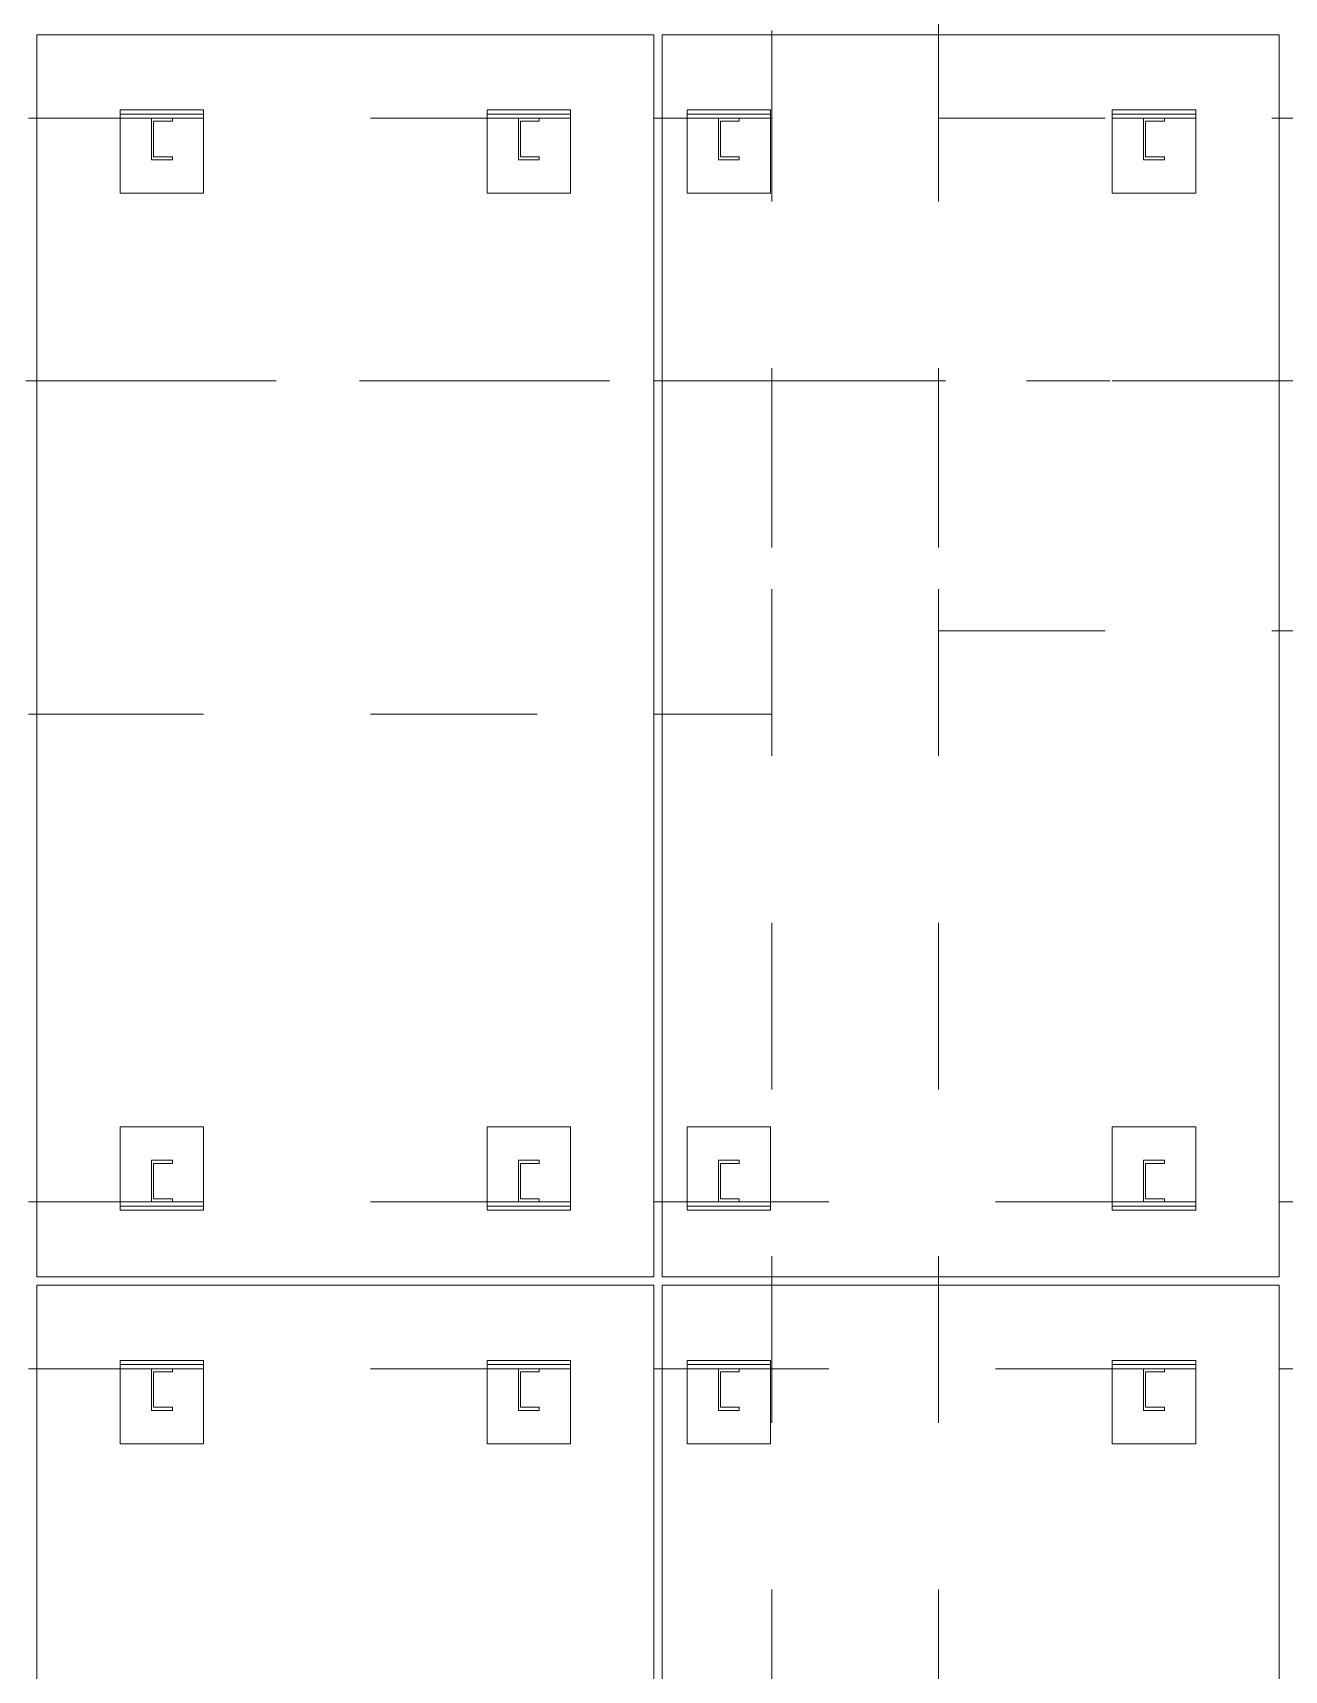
# Model space of a CAD drawing. Header units: millimetres. Extents: x 652937 to 1670132, y 1473552 to 2851037.
# Drawn here: x 663432.126 to 663435.128, y 1524530.427 to 1524534.355 of the extents above; entities that cross this region are included whole.
import ezdxf

# ---------------------------------------------------------------- set-up
doc = ezdxf.new("R2010")
doc.units = ezdxf.units.MM
for name, pattern in [('XKITLINE00', [0]), ('XKITLINE01', [4, 1, -1, 1, -1]), ('XKITLINE02', [4, 2, -2])]:
    doc.linetypes.add(name, pattern=pattern)
doc.layers.add('Part', color=7, linetype='Continuous', lineweight=0)
doc.layers.add('S-GRID', color=7, linetype='Continuous', lineweight=9)

# ---------------------------------------------------------------- blocks, each defined once
blk = doc.blocks.new('*A33872393')
at = {"layer": 'S-GRID', "color": 7, "linetype": 'XKITLINE01', "lineweight": 0}
blk.add_line((346.109039, 49.077691), (455.260679, 49.077691), dxfattribs=at)
blk = doc.blocks.new('*A34002406')
at = {"layer": 'Part', "color": 7, "linetype": 'XKITLINE02', "lineweight": 0}
for p, q in [((421.055076, 54.227691), (421.055076, 53.277691)), ((421.055076, 54.227691), (425.140108, 54.227691)), ((421.055076, 53.227691), (421.055076, 52.227691)), ((421.055076, 52.227691), (425.140108, 52.227691))]:
    blk.add_line(p, q, dxfattribs=at)
at = {"layer": 'Part', "color": 7, "linetype": 'XKITLINE00', "lineweight": 0}
for p, q in [((425.140108, 54.227691), (439.385464, 54.227691)), ((439.385464, 54.227691), (439.385464, 52.227691)), ((421.055076, 53.277691), (421.055076, 53.227691)), ((425.140108, 52.227691), (439.385464, 52.227691))]:
    blk.add_line(p, q, dxfattribs=at)
blk = doc.blocks.new('*A34452451')
at = {"layer": 'Part', "color": 7, "linetype": 'XKITLINE02', "lineweight": 0}
for p, q in [((419.055088, 32.577691), (419.055088, 49.077691)), ((419.055088, 49.077691), (421.055088, 49.077691)), ((421.055088, 32.577691), (421.055088, 49.077691)), ((419.055088, 32.577691), (421.055088, 32.577691))]:
    blk.add_line(p, q, dxfattribs=at)
blk = doc.blocks.new('*A34542460')
at = {"layer": 'Part', "color": 7, "linetype": 'XKITLINE00', "lineweight": 0}
for p, q in [((410.240108, 53.227691), (417.640108, 53.227691)), ((410.240108, 53.227691), (410.240108, 38.327691)), ((417.640108, 53.227691), (417.640108, 38.327691)), ((417.640108, 38.327691), (410.240108, 38.327691)), ((410.240108, 38.227691), (417.640108, 38.227691)), ((410.240108, 38.227691), (410.240108, 23.327691)), ((417.640108, 38.227691), (417.640108, 23.327691))]:
    blk.add_line(p, q, dxfattribs=at)
blk = doc.blocks.new('*A34552461')
at = {"layer": 'Part', "color": 7, "linetype": 'XKITLINE00', "lineweight": 0}
for p, q in [((417.740108, 53.227691), (425.140108, 53.227691)), ((417.740108, 53.227691), (417.740108, 38.327691)), ((425.140108, 53.227691), (425.140108, 38.327691)), ((425.140108, 38.327691), (417.740108, 38.327691)), ((417.740108, 38.227691), (425.140108, 38.227691)), ((417.740108, 38.227691), (417.740108, 23.327691)), ((425.140108, 38.227691), (425.140108, 23.327691))]:
    blk.add_line(p, q, dxfattribs=at)
blk = doc.blocks.new('*A34992505')
at = {"layer": 'Part', "color": 7, "linetype": 'XKITLINE02', "lineweight": 0}
for p, q in [((419.055088, 67.677691), (419.055088, 53.277691)), ((419.055088, 67.677691), (421.055088, 67.677691)), ((421.055088, 67.677691), (421.055088, 53.277691)), ((419.055088, 53.227691), (419.055088, 49.077691)), ((421.055088, 53.227691), (421.055088, 49.077691)), ((419.055088, 49.077691), (421.055088, 49.077691))]:
    blk.add_line(p, q, dxfattribs=at)
at = {"layer": 'Part', "color": 7, "linetype": 'XKITLINE00', "lineweight": 0}
for p, q in [((419.055088, 53.277691), (419.055088, 53.227691)), ((421.055088, 53.277691), (421.055088, 53.227691))]:
    blk.add_line(p, q, dxfattribs=at)
blk = doc.blocks.new('*A37202726')
at = {"layer": 'Part', "color": 7, "linetype": 'XKITLINE00', "lineweight": 0}
for p, q in [((410.140108, 39.227691), (410.240108, 39.227691)), ((417.640108, 39.227691), (417.740108, 39.227691)), ((425.140108, 39.227691), (439.385097, 39.227691)), ((410.140108, 37.227691), (410.240108, 37.227691)), ((417.640108, 37.227691), (417.740108, 37.227691)), ((425.140108, 37.227691), (439.385097, 37.227691))]:
    blk.add_line(p, q, dxfattribs=at)
at = {"layer": 'Part', "color": 7, "linetype": 'XKITLINE02', "lineweight": 0}
for p, q in [((410.240108, 39.227691), (417.640108, 39.227691)), ((417.740108, 39.227691), (425.140108, 39.227691)), ((410.240108, 37.227691), (417.640108, 37.227691)), ((417.740108, 37.227691), (425.140108, 37.227691))]:
    blk.add_line(p, q, dxfattribs=at)
blk = doc.blocks.new('*A37212727')
at = {"layer": 'Part', "color": 7, "linetype": 'XKITLINE02', "lineweight": 0}
for p, q in [((402.640108, 49.077691), (398.655088, 49.077691)), ((398.655088, 49.077691), (398.655088, 45.077691)), ((402.740108, 49.077691), (410.140108, 49.077691)), ((410.240108, 49.077691), (417.640108, 49.077691)), ((417.740108, 49.077691), (419.055076, 49.077691)), ((419.055076, 49.077691), (419.055076, 45.077691)), ((398.655088, 45.077691), (402.640108, 45.077691)), ((402.740108, 45.077691), (410.140108, 45.077691)), ((410.240108, 45.077691), (417.640108, 45.077691)), ((417.740108, 45.077691), (419.055076, 45.077691))]:
    blk.add_line(p, q, dxfattribs=at)
at = {"layer": 'Part', "color": 7, "linetype": 'XKITLINE00', "lineweight": 0}
for p, q in [((402.640108, 49.077691), (402.740108, 49.077691)), ((410.140108, 49.077691), (410.240108, 49.077691)), ((417.640108, 49.077691), (417.740108, 49.077691)), ((402.640108, 45.077691), (402.740108, 45.077691)), ((410.140108, 45.077691), (410.240108, 45.077691)), ((417.640108, 45.077691), (417.740108, 45.077691))]:
    blk.add_line(p, q, dxfattribs=at)
blk = doc.blocks.new('*A37562762')
at = {"layer": 'Part', "color": 7, "linetype": 'XKITLINE00', "lineweight": 0}
for p, q in [((419.055076, 53.277691), (419.055076, 53.227691)), ((410.140108, 52.227691), (410.240108, 52.227691)), ((417.640108, 52.227691), (417.740108, 52.227691))]:
    blk.add_line(p, q, dxfattribs=at)
at = {"layer": 'Part', "color": 7, "linetype": 'XKITLINE02', "lineweight": 0}
for p, q in [((419.055076, 53.227691), (419.055076, 52.227691)), ((410.240108, 52.227691), (417.640108, 52.227691)), ((417.740108, 52.227691), (419.055076, 52.227691))]:
    blk.add_line(p, q, dxfattribs=at)
blk = doc.blocks.new('*A38662872')
at = {"layer": 'Part', "color": 7, "linetype": 'XKITLINE02', "lineweight": 0}
for p, q in [((416.64014, 37.327691), (415.640139, 37.327691)), ((415.640139, 37.327691), (415.640139, 36.327691)), ((415.64014, 36.327691), (415.64014, 37.327691)), ((416.640139, 36.327691), (416.640139, 37.327691)), ((416.64014, 36.327691), (416.64014, 37.327691)), ((415.640139, 36.327691), (416.64014, 36.327691))]:
    blk.add_line(p, q, dxfattribs=at)
blk = doc.blocks.new('*A38672873')
at = {"layer": 'Part', "color": 7, "linetype": 'XKITLINE02', "lineweight": 0}
for p, q in [((412.24014, 37.327691), (411.240139, 37.327691)), ((411.240139, 37.327691), (411.240139, 36.327691)), ((411.24014, 36.327691), (411.24014, 37.327691)), ((412.240139, 36.327691), (412.240139, 37.327691)), ((412.24014, 36.327691), (412.24014, 37.327691)), ((411.240139, 36.327691), (412.24014, 36.327691))]:
    blk.add_line(p, q, dxfattribs=at)
blk = doc.blocks.new('*A38682874')
at = {"layer": 'Part', "color": 7, "linetype": 'XKITLINE02', "lineweight": 0}
for p, q in [((416.015156, 39.727691), (416.265156, 39.727691)), ((416.015156, 39.227691), (416.015156, 39.727691)), ((416.265156, 39.690191), (416.040156, 39.690191)), ((416.040156, 39.690191), (416.040156, 39.265191)), ((416.265156, 39.727691), (416.265156, 39.690191)), ((416.265156, 39.227691), (416.015156, 39.227691)), ((416.040156, 39.265191), (416.265156, 39.265191)), ((416.265156, 39.265191), (416.265156, 39.227691))]:
    blk.add_line(p, q, dxfattribs=at)
blk = doc.blocks.new('*A38692875')
at = {"layer": 'Part', "color": 7, "linetype": 'XKITLINE02', "lineweight": 0}
for p, q in [((411.615156, 39.727691), (411.865156, 39.727691)), ((411.615156, 39.227691), (411.615156, 39.727691)), ((411.865156, 39.690191), (411.640156, 39.690191)), ((411.640156, 39.690191), (411.640156, 39.265191)), ((411.865156, 39.727691), (411.865156, 39.690191)), ((411.865156, 39.227691), (411.615156, 39.227691)), ((411.640156, 39.265191), (411.865156, 39.265191)), ((411.865156, 39.265191), (411.865156, 39.227691))]:
    blk.add_line(p, q, dxfattribs=at)
blk = doc.blocks.new('*A38702876')
at = {"layer": 'Part', "color": 7, "linetype": 'XKITLINE02', "lineweight": 0}
for p, q in [((416.64014, 40.127691), (415.640139, 40.127691)), ((415.640139, 40.127691), (415.640139, 39.127691)), ((415.64014, 39.127691), (415.64014, 40.127691)), ((416.640139, 39.127691), (416.640139, 40.127691)), ((416.64014, 39.127691), (416.64014, 40.127691)), ((415.640139, 39.127691), (416.64014, 39.127691))]:
    blk.add_line(p, q, dxfattribs=at)
blk = doc.blocks.new('*A38712877')
at = {"layer": 'Part', "color": 7, "linetype": 'XKITLINE02', "lineweight": 0}
for p, q in [((412.24014, 40.127691), (411.240139, 40.127691)), ((411.240139, 40.127691), (411.240139, 39.127691)), ((411.24014, 39.127691), (411.24014, 40.127691)), ((412.240139, 39.127691), (412.240139, 40.127691)), ((412.24014, 39.127691), (412.24014, 40.127691)), ((411.240139, 39.127691), (412.24014, 39.127691))]:
    blk.add_line(p, q, dxfattribs=at)
blk = doc.blocks.new('*A38722878')
at = {"layer": 'Part', "color": 7, "linetype": 'XKITLINE02', "lineweight": 0}
for p, q in [((415.640156, 39.227691), (416.640156, 39.227691)), ((415.640156, 39.227691), (415.640156, 39.177691)), ((415.640156, 39.177691), (416.640156, 39.177691)), ((416.640156, 39.227691), (416.640156, 39.177691))]:
    blk.add_line(p, q, dxfattribs=at)
blk = doc.blocks.new('*A38732879')
at = {"layer": 'Part', "color": 7, "linetype": 'XKITLINE02', "lineweight": 0}
for p, q in [((411.240156, 39.227691), (412.240156, 39.227691)), ((411.240156, 39.227691), (411.240156, 39.177691)), ((411.240156, 39.177691), (412.240156, 39.177691)), ((412.240156, 39.227691), (412.240156, 39.177691))]:
    blk.add_line(p, q, dxfattribs=at)
blk = doc.blocks.new('*A38742880')
at = {"layer": 'Part', "color": 7, "linetype": 'XKITLINE02', "lineweight": 0}
for p, q in [((418.415156, 37.227691), (418.665156, 37.227691)), ((418.415156, 36.727691), (418.415156, 37.227691)), ((418.665156, 37.190191), (418.440156, 37.190191)), ((418.440156, 37.190191), (418.440156, 36.765191)), ((418.665156, 37.227691), (418.665156, 37.190191)), ((418.440156, 36.765191), (418.665156, 36.765191)), ((418.665156, 36.765191), (418.665156, 36.727691)), ((418.665156, 36.727691), (418.415156, 36.727691))]:
    blk.add_line(p, q, dxfattribs=at)
blk = doc.blocks.new('*A38752881')
at = {"layer": 'Part', "color": 7, "linetype": 'XKITLINE02', "lineweight": 0}
for p, q in [((418.040156, 37.277691), (419.040156, 37.277691)), ((418.040156, 37.277691), (418.040156, 37.227691)), ((418.040156, 37.227691), (419.040156, 37.227691)), ((419.040156, 37.277691), (419.040156, 37.227691))]:
    blk.add_line(p, q, dxfattribs=at)
blk = doc.blocks.new('*A38762882')
at = {"layer": 'Part', "color": 7, "linetype": 'XKITLINE02', "lineweight": 0}
for p, q in [((419.04014, 37.327691), (418.040139, 37.327691)), ((418.040139, 37.327691), (418.040139, 36.327691)), ((418.04014, 36.327691), (418.04014, 37.327691)), ((419.040139, 36.327691), (419.040139, 37.327691)), ((419.04014, 36.327691), (419.04014, 37.327691)), ((418.040139, 36.327691), (419.04014, 36.327691))]:
    blk.add_line(p, q, dxfattribs=at)
blk = doc.blocks.new('*A38772883')
at = {"layer": 'Part', "color": 7, "linetype": 'XKITLINE02', "lineweight": 0}
for p, q in [((418.415156, 39.727691), (418.665156, 39.727691)), ((418.415156, 39.227691), (418.415156, 39.727691)), ((418.665156, 39.690191), (418.440156, 39.690191)), ((418.440156, 39.690191), (418.440156, 39.265191)), ((418.665156, 39.727691), (418.665156, 39.690191)), ((418.665156, 39.227691), (418.415156, 39.227691)), ((418.440156, 39.265191), (418.665156, 39.265191)), ((418.665156, 39.265191), (418.665156, 39.227691))]:
    blk.add_line(p, q, dxfattribs=at)
blk = doc.blocks.new('*A38782884')
at = {"layer": 'Part', "color": 7, "linetype": 'XKITLINE02', "lineweight": 0}
for p, q in [((419.04014, 40.127691), (418.040139, 40.127691)), ((418.040139, 40.127691), (418.040139, 39.127691)), ((418.04014, 39.127691), (418.04014, 40.127691)), ((419.040139, 39.127691), (419.040139, 40.127691)), ((419.04014, 39.127691), (419.04014, 40.127691)), ((418.040139, 39.127691), (419.04014, 39.127691))]:
    blk.add_line(p, q, dxfattribs=at)
blk = doc.blocks.new('*A38792885')
at = {"layer": 'Part', "color": 7, "linetype": 'XKITLINE02', "lineweight": 0}
for p, q in [((418.040156, 39.227691), (419.040156, 39.227691)), ((418.040156, 39.227691), (418.040156, 39.177691)), ((418.040156, 39.177691), (419.040156, 39.177691)), ((419.040156, 39.227691), (419.040156, 39.177691))]:
    blk.add_line(p, q, dxfattribs=at)
blk = doc.blocks.new('*A38802886')
at = {"layer": 'Part', "color": 7, "linetype": 'XKITLINE02', "lineweight": 0}
for p, q in [((423.140156, 39.227691), (424.140156, 39.227691)), ((423.140156, 39.227691), (423.140156, 39.177691)), ((423.140156, 39.177691), (424.140156, 39.177691)), ((424.140156, 39.227691), (424.140156, 39.177691))]:
    blk.add_line(p, q, dxfattribs=at)
blk = doc.blocks.new('*A38812887')
at = {"layer": 'Part', "color": 7, "linetype": 'XKITLINE02', "lineweight": 0}
for p, q in [((424.14014, 40.127691), (423.140139, 40.127691)), ((423.140139, 40.127691), (423.140139, 39.127691)), ((423.14014, 39.127691), (423.14014, 40.127691)), ((424.140139, 39.127691), (424.140139, 40.127691)), ((424.14014, 39.127691), (424.14014, 40.127691)), ((423.140139, 39.127691), (424.14014, 39.127691))]:
    blk.add_line(p, q, dxfattribs=at)
blk = doc.blocks.new('*A38822888')
at = {"layer": 'Part', "color": 7, "linetype": 'XKITLINE02', "lineweight": 0}
for p, q in [((423.515156, 39.727691), (423.765156, 39.727691)), ((423.515156, 39.227691), (423.515156, 39.727691)), ((423.765156, 39.690191), (423.540156, 39.690191)), ((423.540156, 39.690191), (423.540156, 39.265191)), ((423.765156, 39.727691), (423.765156, 39.690191)), ((423.765156, 39.227691), (423.515156, 39.227691)), ((423.540156, 39.265191), (423.765156, 39.265191)), ((423.765156, 39.265191), (423.765156, 39.227691))]:
    blk.add_line(p, q, dxfattribs=at)
blk = doc.blocks.new('*A38832889')
at = {"layer": 'Part', "color": 7, "linetype": 'XKITLINE02', "lineweight": 0}
for p, q in [((424.14014, 37.327691), (423.140139, 37.327691)), ((423.140139, 37.327691), (423.140139, 36.327691)), ((423.14014, 36.327691), (423.14014, 37.327691)), ((424.140139, 36.327691), (424.140139, 37.327691)), ((424.14014, 36.327691), (424.14014, 37.327691)), ((423.140139, 36.327691), (424.14014, 36.327691))]:
    blk.add_line(p, q, dxfattribs=at)
blk = doc.blocks.new('*A38842890')
at = {"layer": 'Part', "color": 7, "linetype": 'XKITLINE02', "lineweight": 0}
for p, q in [((423.140156, 37.277691), (424.140156, 37.277691)), ((423.140156, 37.277691), (423.140156, 37.227691)), ((423.140156, 37.227691), (424.140156, 37.227691)), ((424.140156, 37.277691), (424.140156, 37.227691))]:
    blk.add_line(p, q, dxfattribs=at)
blk = doc.blocks.new('*A38852891')
at = {"layer": 'Part', "color": 7, "linetype": 'XKITLINE02', "lineweight": 0}
for p, q in [((423.515156, 37.227691), (423.765156, 37.227691)), ((423.515156, 36.727691), (423.515156, 37.227691)), ((423.765156, 37.190191), (423.540156, 37.190191)), ((423.540156, 37.190191), (423.540156, 36.765191)), ((423.765156, 37.227691), (423.765156, 37.190191)), ((423.540156, 36.765191), (423.765156, 36.765191)), ((423.765156, 36.765191), (423.765156, 36.727691)), ((423.765156, 36.727691), (423.515156, 36.727691))]:
    blk.add_line(p, q, dxfattribs=at)
blk = doc.blocks.new('*A38952901')
at = {"layer": 'Part', "color": 7, "linetype": 'XKITLINE02', "lineweight": 0}
for p, q in [((412.24014, 52.327691), (411.240139, 52.327691)), ((411.240139, 52.327691), (411.240139, 51.327691)), ((411.24014, 51.327691), (411.24014, 52.327691)), ((412.240139, 51.327691), (412.240139, 52.327691)), ((412.24014, 51.327691), (412.24014, 52.327691)), ((411.240139, 51.327691), (412.24014, 51.327691))]:
    blk.add_line(p, q, dxfattribs=at)
blk = doc.blocks.new('*A38962902')
at = {"layer": 'Part', "color": 7, "linetype": 'XKITLINE02', "lineweight": 0}
for p, q in [((416.64014, 52.327691), (415.640139, 52.327691)), ((415.640139, 52.327691), (415.640139, 51.327691)), ((415.64014, 51.327691), (415.64014, 52.327691)), ((416.640139, 51.327691), (416.640139, 52.327691)), ((416.64014, 51.327691), (416.64014, 52.327691)), ((415.640139, 51.327691), (416.64014, 51.327691))]:
    blk.add_line(p, q, dxfattribs=at)
blk = doc.blocks.new('*A38972903')
at = {"layer": 'Part', "color": 7, "linetype": 'XKITLINE02', "lineweight": 0}
for p, q in [((411.240156, 52.277691), (412.240156, 52.277691)), ((411.240156, 52.277691), (411.240156, 52.227691)), ((412.240156, 52.277691), (412.240156, 52.227691)), ((411.240156, 52.227691), (412.240156, 52.227691))]:
    blk.add_line(p, q, dxfattribs=at)
blk = doc.blocks.new('*A38982904')
at = {"layer": 'Part', "color": 7, "linetype": 'XKITLINE02', "lineweight": 0}
for p, q in [((415.640156, 52.277691), (416.640156, 52.277691)), ((415.640156, 52.277691), (415.640156, 52.227691)), ((416.640156, 52.277691), (416.640156, 52.227691)), ((415.640156, 52.227691), (416.640156, 52.227691))]:
    blk.add_line(p, q, dxfattribs=at)
blk = doc.blocks.new('*A38992905')
at = {"layer": 'Part', "color": 7, "linetype": 'XKITLINE02', "lineweight": 0}
for p, q in [((411.615156, 52.227691), (411.865156, 52.227691)), ((411.615156, 51.727691), (411.615156, 52.227691)), ((411.865156, 52.190191), (411.640156, 52.190191)), ((411.640156, 52.190191), (411.640156, 51.765191)), ((411.865156, 52.227691), (411.865156, 52.190191)), ((411.865156, 51.727691), (411.615156, 51.727691)), ((411.640156, 51.765191), (411.865156, 51.765191)), ((411.865156, 51.765191), (411.865156, 51.727691))]:
    blk.add_line(p, q, dxfattribs=at)
blk = doc.blocks.new('*A39002906')
at = {"layer": 'Part', "color": 7, "linetype": 'XKITLINE02', "lineweight": 0}
for p, q in [((416.015156, 52.227691), (416.265156, 52.227691)), ((416.015156, 51.727691), (416.015156, 52.227691)), ((416.265156, 52.190191), (416.040156, 52.190191)), ((416.040156, 52.190191), (416.040156, 51.765191)), ((416.265156, 52.227691), (416.265156, 52.190191)), ((416.265156, 51.727691), (416.015156, 51.727691)), ((416.040156, 51.765191), (416.265156, 51.765191)), ((416.265156, 51.765191), (416.265156, 51.727691))]:
    blk.add_line(p, q, dxfattribs=at)
blk = doc.blocks.new('*A39012907')
at = {"layer": 'Part', "color": 7, "linetype": 'XKITLINE02', "lineweight": 0}
for p, q in [((418.415156, 52.227691), (418.665156, 52.227691)), ((418.415156, 51.727691), (418.415156, 52.227691)), ((418.665156, 52.190191), (418.440156, 52.190191)), ((418.440156, 52.190191), (418.440156, 51.765191)), ((418.665156, 52.227691), (418.665156, 52.190191)), ((418.665156, 51.727691), (418.415156, 51.727691)), ((418.440156, 51.765191), (418.665156, 51.765191)), ((418.665156, 51.765191), (418.665156, 51.727691))]:
    blk.add_line(p, q, dxfattribs=at)
blk = doc.blocks.new('*A39022908')
at = {"layer": 'Part', "color": 7, "linetype": 'XKITLINE02', "lineweight": 0}
for p, q in [((418.040156, 52.277691), (419.040156, 52.277691)), ((418.040156, 52.277691), (418.040156, 52.227691)), ((419.040156, 52.277691), (419.040156, 52.227691)), ((418.040156, 52.227691), (419.040156, 52.227691))]:
    blk.add_line(p, q, dxfattribs=at)
blk = doc.blocks.new('*A39032909')
at = {"layer": 'Part', "color": 7, "linetype": 'XKITLINE02', "lineweight": 0}
for p, q in [((419.04014, 52.327691), (418.040139, 52.327691)), ((418.040139, 52.327691), (418.040139, 51.327691)), ((418.04014, 51.327691), (418.04014, 52.327691)), ((419.040139, 51.327691), (419.040139, 52.327691)), ((419.04014, 51.327691), (419.04014, 52.327691)), ((418.040139, 51.327691), (419.04014, 51.327691))]:
    blk.add_line(p, q, dxfattribs=at)
blk = doc.blocks.new('*A39042910')
at = {"layer": 'Part', "color": 7, "linetype": 'XKITLINE02', "lineweight": 0}
for p, q in [((425.140108, 49.077691), (421.055088, 49.077691)), ((421.055088, 49.077691), (421.055088, 46.077691)), ((421.055088, 46.077691), (425.140108, 46.077691))]:
    blk.add_line(p, q, dxfattribs=at)
at = {"layer": 'Part', "color": 7, "linetype": 'XKITLINE00', "lineweight": 0}
for p, q in [((425.140108, 49.077691), (439.385454, 49.077691)), ((439.385454, 49.077691), (439.385454, 46.077691)), ((439.385454, 46.077691), (425.140108, 46.077691))]:
    blk.add_line(p, q, dxfattribs=at)
blk = doc.blocks.new('*A39052911')
at = {"layer": 'Part', "color": 7, "linetype": 'XKITLINE02', "lineweight": 0}
for p, q in [((424.14014, 52.327691), (423.140139, 52.327691)), ((423.140139, 52.327691), (423.140139, 51.327691)), ((423.14014, 51.327691), (423.14014, 52.327691)), ((424.140139, 51.327691), (424.140139, 52.327691)), ((424.14014, 51.327691), (424.14014, 52.327691)), ((423.140139, 51.327691), (424.14014, 51.327691))]:
    blk.add_line(p, q, dxfattribs=at)
blk = doc.blocks.new('*A39062912')
at = {"layer": 'Part', "color": 7, "linetype": 'XKITLINE02', "lineweight": 0}
for p, q in [((423.140156, 52.277691), (424.140156, 52.277691)), ((423.140156, 52.277691), (423.140156, 52.227691)), ((424.140156, 52.277691), (424.140156, 52.227691)), ((423.140156, 52.227691), (424.140156, 52.227691))]:
    blk.add_line(p, q, dxfattribs=at)
blk = doc.blocks.new('*A39072913')
at = {"layer": 'Part', "color": 7, "linetype": 'XKITLINE02', "lineweight": 0}
for p, q in [((423.515156, 52.227691), (423.765156, 52.227691)), ((423.515156, 51.727691), (423.515156, 52.227691)), ((423.765156, 52.190191), (423.540156, 52.190191)), ((423.540156, 52.190191), (423.540156, 51.765191)), ((423.765156, 52.227691), (423.765156, 52.190191)), ((423.765156, 51.727691), (423.515156, 51.727691)), ((423.540156, 51.765191), (423.765156, 51.765191)), ((423.765156, 51.765191), (423.765156, 51.727691))]:
    blk.add_line(p, q, dxfattribs=at)
blk = doc.blocks.new('*A39342940')
at = {"layer": 'Part', "color": 7, "linetype": 'XKITLINE02', "lineweight": 0}
for p, q in [((416.015156, 37.227691), (416.265156, 37.227691)), ((416.015156, 36.727691), (416.015156, 37.227691)), ((416.265156, 37.190191), (416.040156, 37.190191)), ((416.040156, 37.190191), (416.040156, 36.765191)), ((416.265156, 37.227691), (416.265156, 37.190191)), ((416.040156, 36.765191), (416.265156, 36.765191)), ((416.265156, 36.765191), (416.265156, 36.727691)), ((416.265156, 36.727691), (416.015156, 36.727691))]:
    blk.add_line(p, q, dxfattribs=at)
blk = doc.blocks.new('*A39352941')
at = {"layer": 'Part', "color": 7, "linetype": 'XKITLINE02', "lineweight": 0}
for p, q in [((411.615156, 37.227691), (411.865156, 37.227691)), ((411.615156, 36.727691), (411.615156, 37.227691)), ((411.865156, 37.190191), (411.640156, 37.190191)), ((411.640156, 37.190191), (411.640156, 36.765191)), ((411.865156, 37.227691), (411.865156, 37.190191)), ((411.640156, 36.765191), (411.865156, 36.765191)), ((411.865156, 36.765191), (411.865156, 36.727691)), ((411.865156, 36.727691), (411.615156, 36.727691))]:
    blk.add_line(p, q, dxfattribs=at)
blk = doc.blocks.new('*A39362942')
at = {"layer": 'Part', "color": 7, "linetype": 'XKITLINE02', "lineweight": 0}
for p, q in [((415.640156, 37.277691), (416.640156, 37.277691)), ((415.640156, 37.277691), (415.640156, 37.227691)), ((415.640156, 37.227691), (416.640156, 37.227691)), ((416.640156, 37.277691), (416.640156, 37.227691))]:
    blk.add_line(p, q, dxfattribs=at)
blk = doc.blocks.new('*A39372943')
at = {"layer": 'Part', "color": 7, "linetype": 'XKITLINE02', "lineweight": 0}
for p, q in [((411.240156, 37.277691), (412.240156, 37.277691)), ((411.240156, 37.277691), (411.240156, 37.227691)), ((411.240156, 37.227691), (412.240156, 37.227691)), ((412.240156, 37.277691), (412.240156, 37.227691))]:
    blk.add_line(p, q, dxfattribs=at)

msp = doc.modelspace()

# ---------------------------------------------------------------- block references
at = {"color": 7, "lineweight": 0, "xscale": 0.2, "yscale": 0.2, "zscale": 0.2}
for name in ['*A34542460', '*A34552461', '*A34992505', '*A37562762', '*A34002406', '*A38952901', '*A38972903', '*A38992905', '*A38962902', '*A38982904', '*A39002906', '*A39032909', '*A39022908', '*A39012907', '*A39052911', '*A39062912', '*A39072913', '*A33872393', '*A37212727', '*A34452451', '*A39042910', '*A38712877', '*A38702876', '*A38782884', '*A38812887', '*A38692875', '*A38682874', '*A38772883', '*A38822888', '*A37202726', '*A38732879', '*A38722878', '*A38792885', '*A38802886', '*A38672873', '*A39372943', '*A39352941', '*A38662872', '*A39362942', '*A39342940', '*A38762882', '*A38752881', '*A38742880', '*A38832889', '*A38842890', '*A38852891']:
    msp.add_blockref(name, (663350.0877, 1524523.7048), dxfattribs=at)

doc.saveas('drawing.dxf')
